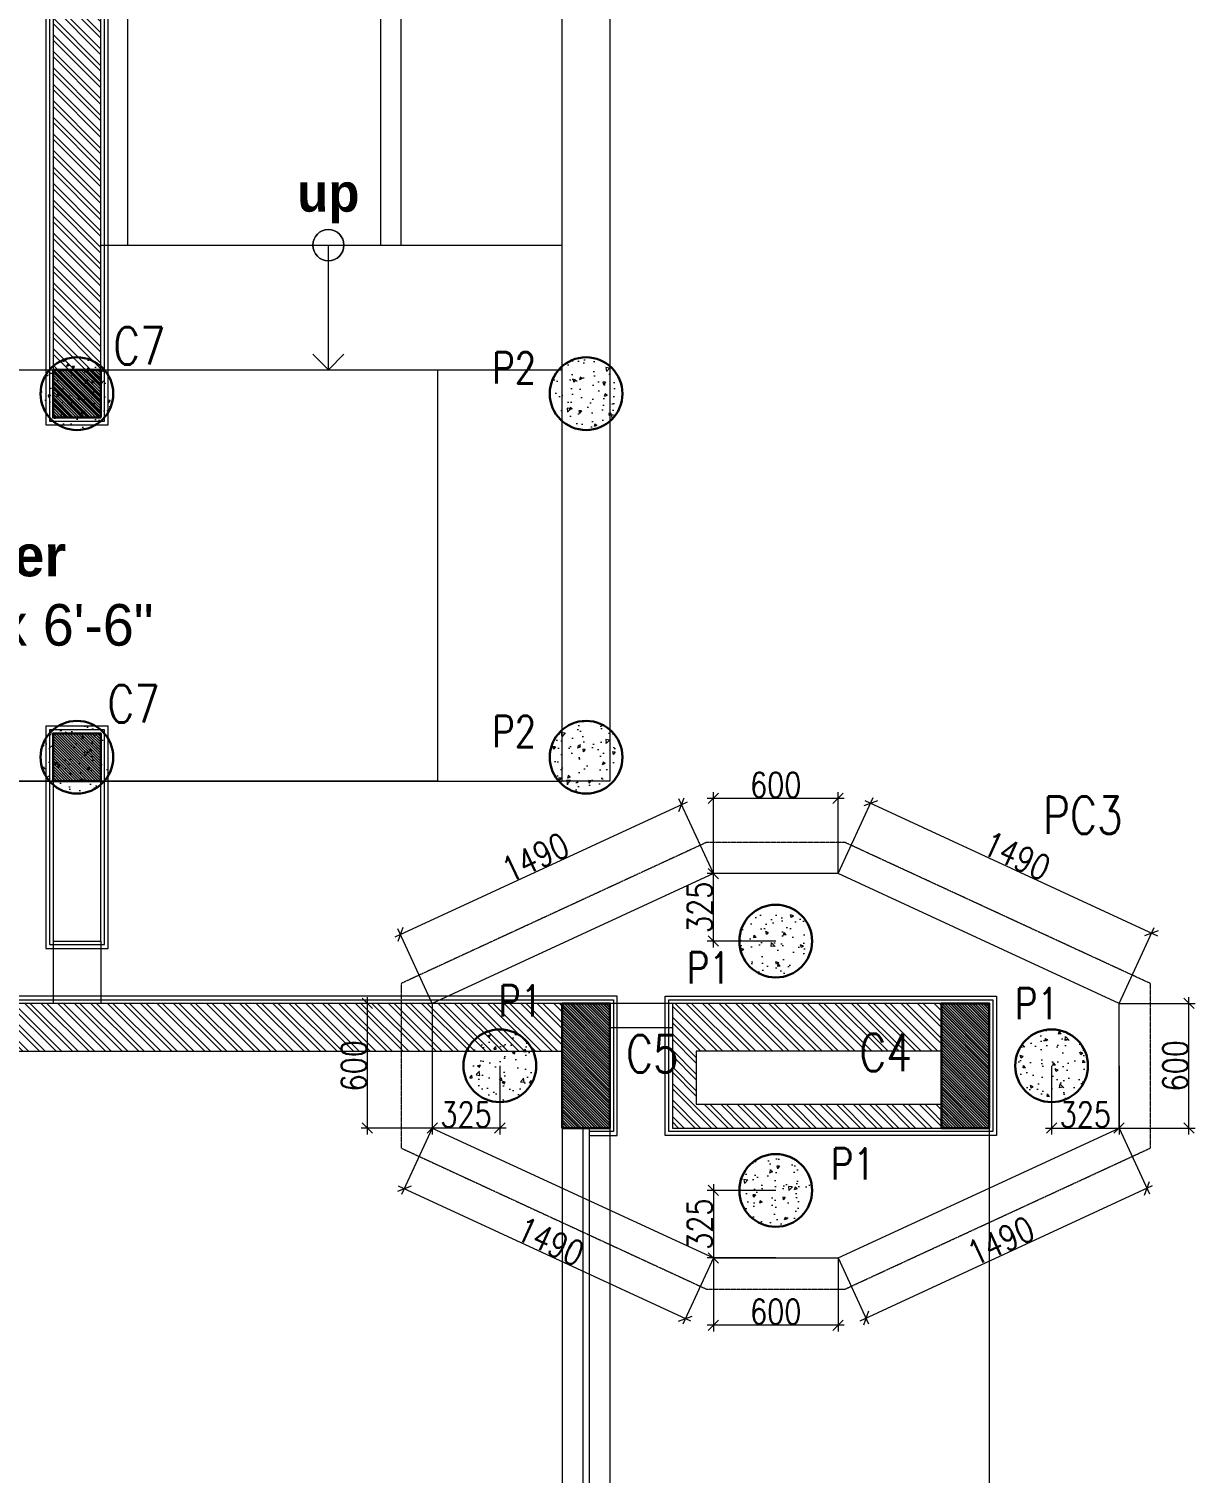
# Model space of a CAD drawing. Header units: metres. Extents: x 5205117 to 5948571, y 646915 to 1143748.
# Drawn here: x 5334345 to 5339957, y 794931 to 801882 of the extents above; entities that cross this region are included whole.
import ezdxf

# ---------------------------------------------------------------- set-up
doc = ezdxf.new("R2010")
doc.units = ezdxf.units.M
doc.header["$MEASUREMENT"] = 0
doc.header["$PDMODE"] = 35
doc.header["$PDSIZE"] = 10
doc.linetypes.add('DASHED', pattern=[0.75, 0.5, -0.25])
doc.linetypes.add('HIDDEN', pattern=[0.375, 0.25, -0.125])
doc.layers.get('0').update_dxf_attribs({"color": 1, "linetype": 'DASHED', "lineweight": 30})
doc.layers.add('A-GF', color=8, linetype='Continuous', lineweight=0, transparency=0.5)
for name, color, linetype, lineweight in [('dim start point', 10, 'Continuous', 0), ('S-COLUMN & WALL', 5, 'Continuous', 30), ('S-COLUMN_H', 250, 'Continuous', 0), ('S-FOUND-EXCAVATION', 253, 'HIDDEN', 0), ('S-FOUND-FOOTING', 7, 'Continuous', 15), ('S-PILE', 96, 'Continuous', 30), ('S-TEXT', 7, 'Continuous', 0), ('S-TEXT COL.', 1, 'Continuous', 0), ('S-TEXT PILE', 7, 'Continuous', 0)]:
    doc.layers.add(name, color=color, linetype=linetype, lineweight=lineweight)
doc.styles.add('C-ROOM', font='arial.ttf')
doc.styles.add('CENTURY GOTHIC', font='GOTHIC.TTF')
doc.styles.add('SETU 1', font='romans.shx', dxfattribs={"width": 0.8})
doc.styles.get("Standard").update_dxf_attribs({"font": 'GOTHIC.TTF'})
doc.dimstyles.new('A-DIM 100', dxfattribs={"dimscale": 100, "dimtxt": 2.5, "dimasz": 1.5, "dimexe": 1, "dimexo": 1, "dimgap": 0.5, "dimtad": 1, "dimdec": 0, "dimrnd": 5, "dimzin": 3, "dimdsep": 46, "dimtxsty": 'C-ROOM', "dimblk1": 'ARCHTICK', "dimblk2": 'ARCHTICK', "dimsah": 1, "dimcen": 1.5, "dimdle": 1, "dimclrd": 256, "dimclre": 256, "dimclrt": 256, "dimadec": 0, "dimazin": 0, "dimtfac": 0.6, "dimtdec": 0, "dimtofl": 0, "dimtmove": 1, "dimatfit": 3, "dimfxl": 1, "dimtolj": 1, "dimtzin": 0, "dimlwd": -1, "dimlwe": -1, "dimarcsym": 0})
doc.dimstyles.get("Standard").update_dxf_attribs({"dimtxt": 2, "dimasz": 1, "dimexe": 0, "dimexo": 0, "dimgap": 0.1, "dimtad": 1, "dimdsep": 46, "dimtxsty": 'Standard', "dimblk": 'OBLIQUE', "dimcen": 0.1, "dimclrd": 256, "dimclre": 256, "dimclrt": 256, "dimadec": 0, "dimazin": 0, "dimtfac": 1, "dimtofl": 0, "dimtmove": 1, "dimatfit": 2, "dimldrblk": 'OPEN90', "dimfxl": 1, "dimtolj": 1, "dimtzin": 0, "dimlwd": -1, "dimlwe": -1, "dimarcsym": 0})
pattern_1 = [(45, (1999356.026596897, 443833.9590000218), (-6.629126073623882, 6.629126073623883), [])]

# ---------------------------------------------------------------- blocks, each defined once
blk = doc.blocks.new('_Oblique')
at = {"color": 0, "linetype": 'ByBlock', "lineweight": -2}
blk.add_line((-0.5, -0.5), (0.5, 0.5), dxfattribs=at)
blk = doc.blocks.new('_Open90')
at = {"color": 0, "linetype": 'ByBlock', "lineweight": -2}
for p, q in [((-0.5, 0.5), (0, 0)), ((0, 0), (-1, 0)), ((0, 0), (-0.5, -0.5))]:
    blk.add_line(p, q, dxfattribs=at)
blk = doc.blocks.new('P2')
at = {"layer": 'S-PILE', "lineweight": 0}
h = blk.add_hatch(dxfattribs=at)
h.set_pattern_fill('AR-CONC', color=256, scale=20)
h.set_pattern_definition([(50, (0, 0), (143.4520365201507, -12.55042699651902), [15, -165]), (355, (0, 0), (-27.7502667226, 150.4384267400024), [12, -132]), (100.45144446, (11.9543362, -1.0458688), (115.7017693454224, 137.8879981937259), [12.74803839999999, -140.2284223999999]), (46.1842, (0, 40), (213.4482661343145, -33.10385615861531), [22.5, -247.5]), (96.63563549000003, (17.787349, 37.2413386), (186.9323891348456, 194.8237201549101), [19.1220684, -210.3427519999999]), (351.18416399, (0, 40), (186.9323890109546, 194.823720053998), [18, -198.0000002]), (21, (20, 30), (119.3814104236923, -80.52377813306776), [15, -165]), (326, (20, 30), (48.66306638431634, 145.0300090093706), [12, -132]), (71.45144474, (29.94845080000001, 23.2896852), (168.0444753459942, 64.50623056127077), [12.748038, -140.2284224]), (37.5, (0, 0), (2.431971063458133, 66.5787707662623), [0, -130.4, 0, -134, 0, -132.5]), (7.499999999999999, (0, 0), (52.61390748842972, 78.88234237647205), [0, -76.39999999999999, 0, -127.4, 0, -50.5]), (327.5, (-44.59999999999999, 0), (106.7644872344818, -4.510974346875951), [0, -50, 0, -156, 0, -207]), (317.5, (-64.6, 0), (116.6372338684772, 20.02099646646354), [0, -65, 0, -103.6, 0, -147])])
edge = h.paths.add_edge_path()
edge.add_arc((0, 0), 175, 0, 360)
at = {"layer": 'S-PILE'}
blk.add_circle((0, 0), 175, dxfattribs=at)
blk = doc.blocks.new('*D572')
at = {"layer": 'Defpoints', "color": 0, "transparency": 16777216}
for p in [(5338238.890053573, 797816.5305656425), (5339748.002251418, 797530.25579805), (5339591.486001934, 797191.5305919464)]:
    blk.add_point(p, dxfattribs=at)
at = {"layer": 'S-TEXT', "color": 9, "transparency": 16777216}
for p, q in [((5338238.890053573, 797816.5305656425), (5338407.990079612, 798182.4889971822)), ((5339591.486001934, 797191.5305919464), (5339760.586027972, 797557.4890234859))]:
    blk.add_line(p, q, dxfattribs=at)
at = {"layer": 'S-TEXT', "transparency": 16777216}
blk.add_line((5338368.173077623, 798167.8395482996), (5339775.235476854, 797517.6720214967), dxfattribs=at)
at = {"layer": 'S-TEXT', "transparency": 16777216, "xscale": 50, "yscale": 50, "zscale": 50}
for p, rotation in [((5338395.406303058, 798155.2557717463), 155.199549599426), ((5339748.002251418, 797530.25579805), 335.1995495994261)]:
    blk.add_blockref('_Oblique', p, dxfattribs=dict(at, rotation=rotation))
at = {"layer": 'S-TEXT', "color": 0, "lineweight": 0, "transparency": 16777216, "insert": (5339098.969126438, 797901.7611066757), "char_height": 120, "attachment_point": 5, "rotation": 335.19954959942606, "style": 'SETU 1'}
blk.add_mtext('\\A1;1490', dxfattribs=at)
blk = doc.blocks.new('*D573')
at = {"layer": 'Defpoints', "color": 0, "transparency": 16777216}
for p in [(5339591.486001935, 796591.5305919459), (5339725.304186376, 796301.9274852126), (5338238.890053573, 795966.530618249)]:
    blk.add_point(p, dxfattribs=at)
at = {"layer": 'S-TEXT', "color": 9, "transparency": 16777216}
for p, q in [((5339591.486001935, 796591.5305919459), (5339737.88796293, 796274.6942597765)), ((5338238.890053573, 795966.530618249), (5338385.292014568, 795649.6942860794))]:
    blk.add_line(p, q, dxfattribs=at)
at = {"layer": 'S-TEXT', "transparency": 16777216}
blk.add_line((5338345.475012579, 795664.3437349622), (5339752.537411811, 796314.5112617661), dxfattribs=at)
at = {"layer": 'S-TEXT', "transparency": 16777216, "xscale": 50, "yscale": 50, "zscale": 50}
for p, rotation in [((5339725.304186376, 796301.9274852126), 24.80045040058613), ((5338372.708238015, 795676.9275115154), 204.8004504005861)]:
    blk.add_blockref('_Oblique', p, dxfattribs=dict(at, rotation=rotation))
at = {"layer": 'S-TEXT', "color": 0, "lineweight": 0, "transparency": 16777216, "insert": (5339021.741362996, 796048.4328201426), "char_height": 120, "attachment_point": 5, "rotation": 24.800450400586133, "style": 'SETU 1'}
blk.add_mtext('\\A1;1490', dxfattribs=at)
blk = doc.blocks.new('*D574')
at = {"layer": 'Defpoints', "color": 0, "transparency": 16777216}
for p in [(5336286.486001935, 796591.5305919454), (5336151.450367331, 796299.334196686), (5337638.890053573, 795966.5306182497)]:
    blk.add_point(p, dxfattribs=at)
at = {"layer": 'S-TEXT', "color": 9, "transparency": 16777216}
for p, q in [((5336286.486001935, 796591.5305919454), (5336138.865119444, 796272.1016511645)), ((5337638.890053573, 795966.5306182497), (5337491.269171083, 795647.1016774684))]:
    blk.add_line(p, q, dxfattribs=at)
at = {"layer": 'S-TEXT', "transparency": 16777216}
blk.add_line((5337531.086964493, 795661.7489751017), (5336124.217821811, 796311.9194445742), dxfattribs=at)
at = {"layer": 'S-TEXT', "transparency": 16777216, "xscale": 50, "yscale": 50, "zscale": 50}
for p, rotation in [((5336151.450367331, 796299.334196686), 155.1964540306942), ((5337503.85441897, 795674.3342229899), 335.1964540306942)]:
    blk.add_blockref('_Oblique', p, dxfattribs=dict(at, rotation=rotation))
at = {"layer": 'S-TEXT', "color": 0, "lineweight": 0, "transparency": 16777216, "insert": (5336854.920430242, 796045.8380584684), "char_height": 120, "attachment_point": 5, "rotation": 335.1964540306942, "style": 'SETU 1'}
blk.add_mtext('\\A1;1490', dxfattribs=at)
blk = doc.blocks.new('*D575')
at = {"layer": 'Defpoints', "color": 0, "transparency": 16777216}
for p in [(5337638.890053574, 797816.5305656424), (5336133.131973883, 797523.365180104), (5336286.486001935, 797191.5305919459)]:
    blk.add_point(p, dxfattribs=at)
at = {"layer": 'S-TEXT', "color": 9, "transparency": 16777216}
for p, q in [((5337638.890053574, 797816.5305656424), (5337472.950777635, 798175.5976993226)), ((5336286.486001935, 797191.5305919459), (5336120.546725996, 797550.5977256258))]:
    blk.add_line(p, q, dxfattribs=at)
at = {"layer": 'S-TEXT', "transparency": 16777216}
blk.add_line((5337512.768571046, 798160.9504016889), (5336105.899428361, 797510.7799322159), dxfattribs=at)
at = {"layer": 'S-TEXT', "transparency": 16777216, "xscale": 50, "yscale": 50, "zscale": 50}
for p, rotation in [((5337485.536025523, 798148.3651538008), 24.80354596930982), ((5336133.131973883, 797523.365180104), 204.8035459693099)]:
    blk.add_blockref('_Oblique', p, dxfattribs=dict(at, rotation=rotation))
at = {"layer": 'S-TEXT', "color": 0, "lineweight": 0, "transparency": 16777216, "insert": (5336782.065962612, 797894.869015583), "char_height": 120, "attachment_point": 5, "rotation": 24.803545969309845, "style": 'SETU 1'}
blk.add_mtext('\\A1;1490', dxfattribs=at)
blk = doc.blocks.new('*D576')
at = {"layer": 'Defpoints', "color": 0, "transparency": 16777216}
for p in [(5339591.486001936, 797191.5305919464), (5339926.857011544, 797191.5305919464), (5339591.486001936, 796591.5305919466)]:
    blk.add_point(p, dxfattribs=at)
at = {"layer": 'S-TEXT', "color": 9, "transparency": 16777216}
for p, q in [((5339591.486001936, 797191.5305919464), (5339956.857011543, 797191.5305919464)), ((5339591.486001936, 796591.5305919466), (5339956.857011543, 796591.5305919466))]:
    blk.add_line(p, q, dxfattribs=at)
at = {"layer": 'S-TEXT', "transparency": 16777216}
blk.add_line((5339926.857011544, 796561.5305919467), (5339926.857011544, 797221.5305919464), dxfattribs=at)
at = {"layer": 'S-TEXT', "transparency": 16777216, "xscale": 50, "yscale": 50, "zscale": 50}
for p, rotation in [((5339926.857011544, 797191.5305919464), 90), ((5339926.857011544, 796591.5305919466), 270)]:
    blk.add_blockref('_Oblique', p, dxfattribs=dict(at, rotation=rotation))
at = {"layer": 'S-TEXT', "color": 0, "lineweight": 0, "transparency": 16777216, "insert": (5339861.857011543, 796891.5305919448), "char_height": 120, "attachment_point": 5, "rotation": 90, "style": 'SETU 1'}
blk.add_mtext('\\A1;600', dxfattribs=at)
blk = doc.blocks.new('*D577')
at = {"layer": 'Defpoints', "color": 0, "transparency": 16777216}
for p in [(5335974.328504018, 797191.5305919464), (5336286.486001937, 797191.5305919464), (5336286.486001937, 796591.5305919462)]:
    blk.add_point(p, dxfattribs=at)
at = {"layer": 'S-TEXT', "color": 9, "transparency": 16777216}
for p, q in [((5336286.486001937, 797191.5305919464), (5335944.328504019, 797191.5305919464)), ((5336286.486001937, 796591.5305919462), (5335944.328504019, 796591.5305919462))]:
    blk.add_line(p, q, dxfattribs=at)
at = {"layer": 'S-TEXT', "transparency": 16777216}
blk.add_line((5335974.328504018, 796561.5305919462), (5335974.328504018, 797221.5305919464), dxfattribs=at)
at = {"layer": 'S-TEXT', "transparency": 16777216, "xscale": 50, "yscale": 50, "zscale": 50}
for p, rotation in [((5335974.328504018, 797191.5305919464), 90), ((5335974.328504018, 796591.5305919462), 270)]:
    blk.add_blockref('_Oblique', p, dxfattribs=dict(at, rotation=rotation))
at = {"layer": 'S-TEXT', "color": 0, "lineweight": 0, "transparency": 16777216, "insert": (5335909.328504018, 796891.5305919447), "char_height": 120, "attachment_point": 5, "rotation": 90, "style": 'SETU 1'}
blk.add_mtext('\\A1;600', dxfattribs=at)
blk = doc.blocks.new('*D578')
at = {"layer": 'Defpoints', "color": 0, "transparency": 16777216}
for p in [(5337638.890053574, 795966.5306182492), (5338238.890053573, 795966.5306182492), (5337638.890053574, 795642.8309846673)]:
    blk.add_point(p, dxfattribs=at)
at = {"layer": 'S-TEXT', "color": 9, "transparency": 16777216}
for p, q in [((5337638.890053574, 795966.5306182492), (5337638.890053574, 795612.8309846673)), ((5338238.890053573, 795966.5306182492), (5338238.890053573, 795612.8309846673))]:
    blk.add_line(p, q, dxfattribs=at)
at = {"layer": 'S-TEXT', "transparency": 16777216}
blk.add_line((5338268.890053574, 795642.8309846673), (5337608.890053574, 795642.8309846673), dxfattribs=at)
at = {"layer": 'S-TEXT', "transparency": 16777216, "xscale": 50, "yscale": 50, "zscale": 50, "rotation": 180}
blk.add_blockref('_Oblique', (5337638.890053574, 795642.8309846673), dxfattribs=at)
at = {"layer": 'S-TEXT', "transparency": 16777216, "xscale": 50, "yscale": 50, "zscale": 50}
blk.add_blockref('_Oblique', (5338238.890053573, 795642.8309846673), dxfattribs=at)
at = {"layer": 'S-TEXT', "color": 0, "lineweight": 0, "transparency": 16777216, "insert": (5337938.890053574, 795707.8309846673), "char_height": 120, "attachment_point": 5, "style": 'SETU 1'}
blk.add_mtext('\\A1;600', dxfattribs=at)
blk = doc.blocks.new('*D579')
at = {"layer": 'Defpoints', "color": 0, "transparency": 16777216}
for p in [(5337638.890053574, 798178.2840214001), (5337638.890053574, 797816.5305656425), (5338238.890053573, 797816.5305656425)]:
    blk.add_point(p, dxfattribs=at)
at = {"layer": 'S-TEXT', "transparency": 16777216}
blk.add_line((5338268.890053574, 798178.2840214001), (5337608.890053574, 798178.2840214001), dxfattribs=at)
at = {"layer": 'S-TEXT', "color": 9, "transparency": 16777216}
for p, q in [((5337638.890053574, 797816.5305656425), (5337638.890053574, 798208.2840214001)), ((5338238.890053573, 797816.5305656425), (5338238.890053573, 798208.2840214001))]:
    blk.add_line(p, q, dxfattribs=at)
at = {"layer": 'S-TEXT', "transparency": 16777216, "xscale": 50, "yscale": 50, "zscale": 50, "rotation": 180}
blk.add_blockref('_Oblique', (5337638.890053574, 798178.2840214001), dxfattribs=at)
at = {"layer": 'S-TEXT', "transparency": 16777216, "xscale": 50, "yscale": 50, "zscale": 50}
blk.add_blockref('_Oblique', (5338238.890053573, 798178.2840214001), dxfattribs=at)
at = {"layer": 'S-TEXT', "color": 0, "lineweight": 0, "transparency": 16777216, "insert": (5337938.890053574, 798243.2840214001), "char_height": 120, "attachment_point": 5, "style": 'SETU 1'}
blk.add_mtext('\\A1;600', dxfattribs=at)
blk = doc.blocks.new('*D580')
at = {"layer": 'Defpoints', "color": 0, "transparency": 16777216}
for p in [(5337638.890053589, 797816.5305656431), (5337938.890053576, 797816.5305656431), (5337938.890053576, 797491.530565643)]:
    blk.add_point(p, dxfattribs=at)
at = {"layer": 'S-TEXT', "color": 9, "transparency": 16777216}
for p, q in [((5337938.890053576, 797816.5305656431), (5337608.890053588, 797816.5305656431)), ((5337938.890053576, 797491.530565643), (5337608.890053588, 797491.530565643))]:
    blk.add_line(p, q, dxfattribs=at)
at = {"layer": 'S-TEXT', "transparency": 16777216}
blk.add_line((5337638.890053589, 797461.5305656429), (5337638.890053589, 797846.5305656431), dxfattribs=at)
at = {"layer": 'S-TEXT', "transparency": 16777216, "xscale": 50, "yscale": 50, "zscale": 50}
for p, rotation in [((5337638.890053589, 797816.5305656431), 90), ((5337638.890053589, 797491.530565643), 270)]:
    blk.add_blockref('_Oblique', p, dxfattribs=dict(at, rotation=rotation))
at = {"layer": 'S-TEXT', "color": 0, "lineweight": 0, "transparency": 16777216, "insert": (5337573.890053588, 797654.0305656414), "char_height": 120, "attachment_point": 5, "rotation": 90, "style": 'SETU 1'}
blk.add_mtext('\\A1;325', dxfattribs=at)
blk = doc.blocks.new('*D522')
at = {"layer": 'Defpoints', "color": 0, "transparency": 16777216}
for p in [(5337938.890053576, 796291.5306182503), (5337638.890053592, 795966.5306182503), (5337938.890053576, 795966.5306182503)]:
    blk.add_point(p, dxfattribs=at)
at = {"layer": 'S-TEXT', "color": 9, "transparency": 16777216}
for p, q in [((5337938.890053576, 796291.5306182503), (5337608.890053593, 796291.5306182503)), ((5337938.890053576, 795966.5306182503), (5337608.890053593, 795966.5306182503))]:
    blk.add_line(p, q, dxfattribs=at)
at = {"layer": 'S-TEXT', "transparency": 16777216}
blk.add_line((5337638.890053592, 796321.5306182503), (5337638.890053592, 795936.5306182503), dxfattribs=at)
at = {"layer": 'S-TEXT', "transparency": 16777216, "xscale": 50, "yscale": 50, "zscale": 50}
for p, rotation in [((5337638.890053592, 796291.5306182503), 90), ((5337638.890053592, 795966.5306182503), 270)]:
    blk.add_blockref('_Oblique', p, dxfattribs=dict(at, rotation=rotation))
at = {"layer": 'S-TEXT', "color": 0, "lineweight": 0, "transparency": 16777216, "insert": (5337573.890053591, 796129.0306182483), "char_height": 120, "attachment_point": 5, "rotation": 90, "style": 'SETU 1'}
blk.add_mtext('\\A1;325', dxfattribs=at)
blk = doc.blocks.new('*D581')
at = {"layer": 'Defpoints', "color": 0, "transparency": 16777216}
for p in [(5336286.486001935, 796891.5305919459), (5336611.486001935, 796891.5305919459), (5336286.486001935, 796591.5305919457)]:
    blk.add_point(p, dxfattribs=at)
at = {"layer": 'S-TEXT', "color": 9, "transparency": 16777216}
for p, q in [((5336286.486001935, 796891.5305919459), (5336286.486001935, 796561.5305919457)), ((5336611.486001935, 796891.5305919459), (5336611.486001935, 796561.5305919457))]:
    blk.add_line(p, q, dxfattribs=at)
at = {"layer": 'S-TEXT', "transparency": 16777216}
blk.add_line((5336641.486001934, 796591.5305919457), (5336256.486001935, 796591.5305919457), dxfattribs=at)
at = {"layer": 'S-TEXT', "transparency": 16777216, "xscale": 50, "yscale": 50, "zscale": 50, "rotation": 180}
blk.add_blockref('_Oblique', (5336286.486001935, 796591.5305919457), dxfattribs=at)
at = {"layer": 'S-TEXT', "transparency": 16777216, "xscale": 50, "yscale": 50, "zscale": 50}
blk.add_blockref('_Oblique', (5336611.486001935, 796591.5305919457), dxfattribs=at)
at = {"layer": 'S-TEXT', "color": 0, "lineweight": 0, "transparency": 16777216, "insert": (5336448.986001935, 796656.5305919457), "char_height": 120, "attachment_point": 5, "style": 'SETU 1'}
blk.add_mtext('\\A1;325', dxfattribs=at)
blk = doc.blocks.new('*D523')
at = {"layer": 'Defpoints', "color": 0, "transparency": 16777216}
for p in [(5339266.294105213, 796891.5305919459), (5339591.294105213, 796891.5305919459), (5339591.294105213, 796591.5305919457)]:
    blk.add_point(p, dxfattribs=at)
at = {"layer": 'S-TEXT', "color": 9, "transparency": 16777216}
for p, q in [((5339266.294105213, 796891.5305919459), (5339266.294105213, 796561.5305919457)), ((5339591.294105213, 796891.5305919459), (5339591.294105213, 796561.5305919457))]:
    blk.add_line(p, q, dxfattribs=at)
at = {"layer": 'S-TEXT', "transparency": 16777216}
blk.add_line((5339236.294105213, 796591.5305919457), (5339621.294105213, 796591.5305919457), dxfattribs=at)
at = {"layer": 'S-TEXT', "transparency": 16777216, "xscale": 50, "yscale": 50, "zscale": 50, "rotation": 180}
blk.add_blockref('_Oblique', (5339266.294105213, 796591.5305919457), dxfattribs=at)
at = {"layer": 'S-TEXT', "transparency": 16777216, "xscale": 50, "yscale": 50, "zscale": 50}
blk.add_blockref('_Oblique', (5339591.294105213, 796591.5305919457), dxfattribs=at)
at = {"layer": 'S-TEXT', "color": 0, "lineweight": 0, "transparency": 16777216, "insert": (5339428.794105213, 796656.5305919457), "char_height": 120, "attachment_point": 5, "style": 'SETU 1'}
blk.add_mtext('\\A1;325', dxfattribs=at)
blk = doc.blocks.new('GBFB')
at = {"layer": 'A-GF', "ltscale": 5}
h = blk.add_hatch(dxfattribs=at)
h.set_pattern_fill('ANSI32', color=256, scale=150)
h.set_pattern_definition([(45, (2305818.317735393, 430359.1083499617), (-39.7747564417433, 39.7747564417433), []), (45, (2305844.834239643, 430359.1083499617), (-39.7747564417433, 39.7747564417433), [])])
h.paths.add_polyline_path([(2613559.22199503, 713331.9033151702), (2613559.22199503, 714066.9033151699), (2618134.221995029, 714066.9033151697), (2618134.221995029, 713331.9033151702), (2618364.22199503, 713331.9033151702), (2618364.22199503, 713951.9033151697), (2621064.221995032, 713951.9033151699), (2621064.221995032, 713331.9033151702), (2621294.221995032, 713331.9033151702), (2621294.221995032, 714181.9033151697), (2612581.72199503, 714181.9033151699), (2612581.72199503, 714081.9033151702), (2612481.72199503, 714081.9033151702), (2612481.72199503, 714181.9033151702), (2611504.22199503, 714181.9033151699), (2611504.22199503, 712216.9033151701), (2613559.22199503, 712216.9033151701), (2613559.22199503, 712331.9033151701), (2611734.22199503, 712331.9033151701), (2611734.22199503, 713951.9033151697), (2613329.22199503, 713951.9033151697), (2613329.22199503, 713331.9033151702)])
h.paths.add_polyline_path([(2622409.221995032, 713556.90331517), (2622614.22199503, 713556.90331517), (2622614.22199503, 713951.9033151701), (2622409.221995032, 713951.9033151701)], flags=16)
h.paths.add_polyline_path([(2623099.221995032, 714181.9033151701), (2623099.221995032, 713951.9033151701), (2622729.22199503, 713951.9033151701), (2622729.22199503, 713556.9033151701), (2623099.221995032, 713556.9033151701), (2623099.221995032, 713441.9033151701), (2622409.221995032, 713441.9033151701), (2622409.221995032, 713331.9033151702), (2622294.221995032, 713331.9033151702), (2622294.221995032, 714181.9033151701)], flags=17)
h.paths.add_polyline_path([(2630534.22199503, 706806.9033151697), (2628524.22199503, 706806.9033151697), (2628524.22199503, 706181.9033151697), (2628409.22199503, 706181.9033151697), (2628409.22199503, 707036.9033151699), (2630764.22199503, 707036.9033151699), (2630764.22199503, 703411.9033151699), (2626104.22199503, 703411.9033151699), (2626104.22199503, 704011.9033151697), (2626704.22199503, 704011.9033151697), (2626704.22199503, 706806.9033151697), (2626104.22199503, 706806.9033151697), (2626104.22199503, 708786.9033151701), (2626934.221995029, 708786.9033151701), (2626934.221995029, 707036.9033151699), (2627384.22199503, 707036.9033151699), (2627384.22199503, 706806.9033151697), (2626934.221995029, 706806.9033151697), (2626934.221995029, 705281.9033151696), (2628524.22199503, 705281.9033151696), (2628524.22199503, 705051.9033151697), (2626934.221995029, 705051.9033151697), (2626934.221995029, 703641.9033151699), (2630534.22199503, 703641.9033151699)])
h.paths.add_polyline_path([(2626334.221995029, 714181.9033151701), (2627304.22199503, 714181.9033151701), (2627304.22199503, 713951.9033151701), (2626934.221995029, 713951.9033151701), (2626934.221995029, 711316.9033151701), (2628734.22199503, 711316.9033151701), (2628734.22199503, 711916.9033151701), (2628849.22199503, 711916.9033151701), (2628849.22199503, 711316.9033151701), (2630649.22199503, 711316.9033151701), (2630649.22199503, 711916.9033151701), (2630764.22199503, 711916.9033151699), (2630764.22199503, 711086.9033151701), (2618134.22199503, 711086.90331517), (2618134.221995029, 712331.9033151694), (2618364.22199503, 712331.9033151694), (2618364.22199503, 711316.9033151701), (2622294.221995032, 711316.9033151701), (2622294.221995032, 712431.9033151697), (2622409.221995032, 712431.9033151697), (2622409.221995032, 711316.9033151703), (2625159.22199503, 711316.9033151703), (2625159.22199503, 712531.9033151702), (2625274.22199503, 712531.9033151702), (2625274.22199503, 711316.9033151703), (2626704.22199503, 711316.9033151701), (2626704.22199503, 713441.9033151701), (2625274.22199503, 713441.9033151701), (2625274.22199503, 713331.9033151702), (2625159.22199503, 713331.9033151702), (2625159.22199503, 713556.9033151701), (2626704.22199503, 713556.9033151701), (2626704.22199503, 713951.9033151701), (2626334.221995029, 713951.9033151701)])
h.paths.add_polyline_path([(2613029.22199503, 703411.9033151699), (2613029.22199503, 704011.9033151697), (2611504.22199503, 704011.9033151697), (2611504.22199503, 703411.9033151699)])
h.paths.add_polyline_path([(2613329.22199503, 703411.9033151699), (2618964.22199503, 703411.9033151696), (2618964.22199503, 704011.9033151697), (2618134.221995029, 704011.9033151697), (2618134.221995029, 703641.9033151696), (2613559.22199503, 703641.9033151699), (2613559.22199503, 704011.9033151697), (2613329.22199503, 704011.9033151697)])
h.paths.add_polyline_path([(2618364.22199503, 703896.9033151696), (2618364.22199503, 703641.9033151696), (2618849.22199503, 703641.9033151696), (2618849.22199503, 703896.9033151696)], flags=16)
h.paths.add_polyline_path([(2611734.22199503, 703641.9033151699), (2611734.22199503, 703896.9033151699), (2612799.221995029, 703896.9033151699), (2612799.221995029, 703641.9033151699)], flags=16)
h.paths.add_polyline_path([(2618964.22199503, 706806.9033151697), (2618964.22199503, 708786.9033151701), (2618134.221995029, 708786.9033151701), (2618134.221995029, 706806.9033151697)])
h.paths.add_polyline_path([(2618849.22199503, 707036.9033151696), (2618849.22199503, 708556.9033151699), (2618364.22199503, 708556.9033151699), (2618364.22199503, 707036.9033151696)], flags=16)
h.paths.add_polyline_path([(2635594.22199503, 714181.9033151701), (2628204.22199503, 714181.9033151701), (2628204.22199503, 713951.9033151701), (2628734.22199503, 713951.9033151701), (2628734.22199503, 712816.9033151701), (2628849.22199503, 712816.9033151701), (2628849.22199503, 713951.9033151701), (2630649.22199503, 713951.9033151701), (2630649.22199503, 712916.9033151701), (2630764.22199503, 712916.9033151701), (2630764.22199503, 713951.9033151701), (2635364.221995029, 713951.9033151701), (2635364.221995029, 713581.9033151701), (2635594.22199503, 713581.9033151701)])
h.paths.add_polyline_path([(2613559.22199503, 710716.9033151702), (2613559.22199503, 711316.9033151701), (2611504.22199503, 711316.9033151701), (2611504.22199503, 710716.9033151702)])
h.paths.add_polyline_path([(2613329.22199503, 710831.9033151701), (2613329.22199503, 711086.9033151701), (2611734.22199503, 711086.9033151701), (2611734.22199503, 710831.9033151701)], flags=16)
h.paths.add_polyline_path([(2635364.221995029, 709856.9033151701), (2630764.22199503, 709856.9033151701), (2630764.22199503, 708556.9033151699), (2630534.22199503, 708556.9033151699), (2630534.22199503, 710086.9033151702), (2635364.221995029, 710086.9033151702), (2635364.221995029, 710456.9033151701), (2635594.22199503, 710456.9033151701), (2635594.22199503, 709856.9033151701)])
h.paths.add_polyline_path([(2626219.22199503, 707036.9033151699), (2626704.22199503, 707036.9033151699), (2626704.22199503, 708556.9033151699), (2626219.22199503, 708556.9033151699)], flags=16)
h.paths.add_polyline_path([(2637419.22199503, 709856.9033151701), (2635894.22199503, 709856.9033151701), (2635894.22199503, 710456.9033151701), (2637419.22199503, 710456.9033151701)])
h.paths.add_polyline_path([(2637189.22199503, 710086.9033151702), (2636009.22199503, 710086.9033151702), (2636009.22199503, 710341.9033151701), (2637189.22199503, 710341.9033151701)], flags=16)
h.paths.add_polyline_path([(2637419.22199503, 714181.9033151699), (2635894.22199503, 714181.9033151699), (2635894.22199503, 713581.9033151699), (2637419.22199503, 713581.9033151699)])
h.paths.add_polyline_path([(2637189.22199503, 713951.90331517), (2636009.22199503, 713951.90331517), (2636009.22199503, 713696.90331517), (2637189.22199503, 713696.90331517)], flags=16)
h.paths.add_polyline_path([(2633144.22199503, 709556.9033151702), (2633144.22199503, 708556.9033151699), (2632914.221995029, 708556.9033151699), (2632914.221995029, 709556.9033151702)], flags=0)
h.paths.add_polyline_path([(2633144.22199503, 703411.9033151699), (2632914.221995029, 703411.9033151699), (2632914.221995029, 707036.9033151699), (2633144.22199503, 707036.9033151699)])
h.paths.add_polyline_path([(2626704.22199503, 703896.9033151696), (2626219.22199503, 703896.9033151696), (2626219.22199503, 703641.9033151699), (2626704.22199503, 703641.9033151699)], flags=16)
at = {"layer": 'A-GF', "ltscale": 100}
h = blk.add_hatch(dxfattribs=at)
h.set_pattern_fill('ANSI31', color=256, scale=75)
h.set_pattern_definition(pattern_1)
h.paths.add_polyline_path([(2635594.22199503, 709856.9033151704), (2635594.221995031, 710456.9033151706), (2635364.22199503, 710456.9033151706), (2635364.221995029, 709856.9033151706)])
h = blk.add_hatch(dxfattribs=at)
h.set_pattern_fill('ANSI31', color=256, scale=75)
h.set_pattern_definition(pattern_1)
h.paths.add_polyline_path([(2637419.22199503, 709856.9033151704), (2637419.22199503, 710456.9033151706), (2637189.22199503, 710456.9033151706), (2637189.22199503, 709856.9033151706)])
h = blk.add_hatch(dxfattribs=at)
h.set_pattern_fill('ANSI31', color=256, scale=75)
h.set_pattern_definition([(45, (2577642.669939924, 664113.313834948), (-6.629126073623883, 6.629126073623883), [])])
h.paths.add_polyline_path([(2632914.221995029, 706806.9033151701), (2633144.22199503, 706806.90331517), (2633144.22199503, 707036.9033151701), (2632914.221995029, 707036.9033151703)])
h.paths.add_polyline_path([(2632914.221995029, 708556.9033151704), (2633144.22199503, 708556.9033151703), (2633144.22199503, 708786.9033151709), (2632914.22199503, 708786.9033151711)])
at = {"layer": 'A-GF', "ltscale": 5}
for p, q in [((2635364.221995029, 710456.9033151701), (2635364.221995029, 713581.9033151701)), ((2635464.22199503, 710456.9033151701), (2635464.22199503, 713581.9033151701)), ((2635494.22199503, 710456.9033151701), (2635494.22199503, 713581.9033151701)), ((2635594.22199503, 710456.9033151701), (2635594.22199503, 713581.9033151701)), ((2637419.22199503, 710456.9033151701), (2637419.22199503, 713581.9033151699)), ((2635594.22199503, 709971.9033151702), (2635894.22199503, 709971.9033151702)), ((2632914.221995029, 709556.9033151702), (2632914.221995029, 709856.9033151701)), ((2633144.22199503, 709556.9033151702), (2633144.22199503, 709856.9033151701)), ((2635894.22199503, 709856.9033151701), (2635594.22199503, 709856.9033151701)), ((2630764.22199503, 708786.9033151704), (2632914.221995029, 708786.9033151704)), ((2632944.22199503, 708786.9033151704), (2635364.221995029, 708786.9033151704)), ((2630764.22199503, 706806.9033151697), (2632914.221995029, 706806.9033151695)), ((2632944.22199503, 706806.9033151697), (2635364.221995029, 706806.9033151697)), ((2633144.22199503, 706206.9033151697), (2635364.221995029, 706206.9033151699))]:
    blk.add_line(p, q, dxfattribs=at)
for points in [[(2635364.221995029, 709856.9033151701), (2630764.22199503, 709856.9033151701), (2630764.22199503, 708556.9033151699), (2630534.22199503, 708556.9033151699), (2630534.22199503, 710086.9033151702), (2635364.221995029, 710086.9033151702), (2635364.221995029, 710456.9033151701), (2635594.22199503, 710456.9033151701), (2635594.22199503, 709856.9033151701)], [(2637419.22199503, 709856.9033151701), (2635894.22199503, 709856.9033151701), (2635894.22199503, 710456.9033151701), (2637419.22199503, 710456.9033151701)], [(2637189.22199503, 710086.9033151702), (2636009.22199503, 710086.9033151702), (2636009.22199503, 710341.9033151701), (2637189.22199503, 710341.9033151701)], [(2632879.22199503, 709591.9033151701), (2633179.22199503, 709591.9033151701), (2633179.22199503, 708521.9033151699), (2632879.22199503, 708521.9033151699)], [(2632897.22199503, 709573.9033151701), (2633161.22199503, 709573.9033151701), (2633161.22199503, 708539.9033151699), (2632897.22199503, 708539.9033151699)], [(2633144.22199503, 709556.9033151702), (2633144.22199503, 708556.9033151699), (2632914.221995029, 708556.9033151699), (2632914.221995029, 709556.9033151702)], [(2635594.22199503, 708786.9033151702), (2635364.221995029, 708786.9033151702), (2635364.22199503, 703411.9033151699), (2635594.221995031, 703411.9033151699)], [(2632879.22199503, 707071.9033153671), (2633179.22199503, 707071.9033153671), (2633179.22199503, 703376.9033151699), (2632879.22199503, 703376.9033151699)], [(2632897.221995031, 707053.9033153671), (2633161.22199503, 707053.9033153671), (2633161.22199503, 703394.9033151697), (2632897.221995031, 703394.9033151697)], [(2633144.22199503, 703411.9033151699), (2632914.221995029, 703411.9033151699), (2632914.221995029, 707036.9033151699), (2633144.22199503, 707036.9033151699)]]:
    blk.add_lwpolyline(points, close=True, dxfattribs=at)
at = {"layer": 'A-GF', "ltscale": 5, "flags": 128}
for points in [[(2635364.221995029, 709856.9033151706), (2635594.22199503, 709856.9033151704), (2635594.221995031, 710456.9033151706), (2635364.22199503, 710456.9033151706)], [(2635859.22199503, 709821.9033151702), (2637454.22199503, 709821.9033151702), (2637454.22199503, 710491.9033151701), (2635859.22199503, 710491.9033151701)], [(2635877.22199503, 709839.90331517), (2637436.22199503, 709839.90331517), (2637436.22199503, 710473.9033151701), (2635877.22199503, 710473.9033151701)], [(2637189.22199503, 709856.9033151706), (2637419.22199503, 709856.9033151704), (2637419.22199503, 710456.9033151706), (2637189.22199503, 710456.9033151706)], [(2632914.221995029, 708556.9033151704), (2633144.22199503, 708556.9033151703), (2633144.22199503, 708786.9033151709), (2632914.22199503, 708786.9033151711)], [(2632914.221995029, 706806.9033151701), (2633144.22199503, 706806.90331517), (2633144.22199503, 707036.9033151701), (2632914.221995029, 707036.9033151703)]]:
    blk.add_lwpolyline(points, close=True, dxfattribs=at)
at = {"layer": 'A-GF', "ltscale": 5}
for points in [[(2635611.22199503, 709839.9033151706), (2635611.22199503, 710473.9033151701), (2635494.22199503, 710473.9033151701), (2635494.22199503, 710491.9033151701), (2635629.22199503, 710491.9033151701), (2635629.22199503, 709821.9033151706)], [(2630764.22199503, 706806.9033151697), (2634764.22199503, 706806.9033151697), (2634764.22199503, 708786.9033151704), (2630764.22199503, 708786.9033151704)]]:
    blk.add_lwpolyline(points, dxfattribs=at)
at = {"layer": 'A-GF', "ltscale": 5, "flags": 128}
blk.add_lwpolyline([(2635629.22199503, 709821.9033151706), (2630799.22199503, 709821.9033151706), (2630799.22199503, 708521.9033151687), (2630621.591945968, 708521.9033151879), (2630621.591945968, 708539.9033151699), (2630781.22199503, 708539.9033151699), (2630781.22199503, 709839.9033151706), (2635611.22199503, 709839.9033151706)], dxfattribs=at)
at = {"layer": 'A-GF', "ltscale": 100}
blk.add_circle((2634239.221995029, 706206.9033151697), 75, dxfattribs=at)
at = {"layer": 'A-GF', "ltscale": 5}
blk.add_leader([(2634239.221995029, 706806.9033151697), (2634239.221995029, 706206.9033151697)], dimstyle='Standard', override={"dimasz": 150, "dimtad": 0}, dxfattribs=at)
blk = doc.blocks.new('jhgduhguix')
at = {"layer": 'A-GF', "ltscale": 5}
h = blk.add_hatch(dxfattribs=at)
h.set_pattern_fill('ANSI32', color=256, scale=150000)
h.set_pattern_definition([(45, (-82319456.2837868, -220251060.7751663), (-39774.7564417433, 39774.7564417433), []), (45, (-82292939.77953625, -220251060.7751663), (-39774.7564417433, 39774.7564417433), [])])
h.paths.add_polyline_path([(5087447.780857086, 780270.4902853967), (5087447.780857086, 779535.4902853965), (5092022.780857086, 779535.4902853965), (5092022.780857086, 780270.4902853967), (5092252.780856132, 780270.4902853967), (5092252.780856132, 779650.4902853967), (5094952.780857086, 779650.4902853967), (5094952.780857086, 780270.4902853967), (5095182.780856132, 780270.4902853967), (5095182.780856132, 779420.4902853966), (5087217.780856132, 779420.4902853966), (5087217.780856132, 779535.4902853965), (5086917.780857086, 779535.4902853965), (5086917.780857086, 779420.4902853966), (5086470.280857086, 779420.4902853966), (5086470.280857086, 779520.4902853966), (5086370.280856132, 779520.4902853966), (5086370.280856132, 779420.4902853966), (5085392.780856132, 779420.4902853966), (5085392.780856132, 781385.4902853965), (5087447.780857086, 781385.4902853965), (5087447.780857086, 781270.4902853965), (5085622.780857086, 781270.4902853965), (5085622.780857086, 779650.4902853967), (5087217.780856132, 779650.4902853967), (5087217.780856132, 780270.4902853967)])
h.paths.add_polyline_path([(5096782.780857086, 779420.4902853966), (5096782.780857086, 779650.4902853967), (5096297.780856132, 779650.4902853967), (5096297.780856132, 780045.4902853966), (5097372.780857086, 780045.4902853966), (5097372.780857086, 780275.4902853966), (5096297.780856132, 780275.4902853966), (5096182.780856132, 780275.4902853966), (5096182.780856132, 779420.4902853966)], flags=17)
h.paths.add_polyline_path([(5104422.780856133, 786775.4902853966), (5102412.780857086, 786775.4902853966), (5102412.780857086, 787400.4902853966), (5102297.780856132, 787400.4902853966), (5102297.780856132, 786545.4902853966), (5104652.780857086, 786545.4902853966), (5104652.780857086, 790170.4902853966), (5099992.780857085, 790170.4902853966), (5099992.780857085, 789570.4902853966), (5100592.780856133, 789570.4902853966), (5100592.780856133, 786775.4902853966), (5099992.780857085, 786775.4902853966), (5099992.780857085, 784815.4902853966), (5100822.780857086, 784815.4902853966), (5100822.780857086, 786545.4902853966), (5101297.780856133, 786545.4902853966), (5101297.780856133, 786775.4902853966), (5100822.780857086, 786775.4902853966), (5100822.780857086, 788300.4902855159), (5102412.780857086, 788300.4902855159), (5102412.780857086, 788530.4902853966), (5100822.780857086, 788530.4902853966), (5100822.780857086, 789940.4902853966), (5104422.780856133, 789940.4902853966)])
h.paths.add_polyline_path([(5100222.780856133, 779420.4902853966), (5101422.780856132, 779420.4902853966), (5101422.780856132, 779650.4902853967), (5100822.780857086, 779650.4902853967), (5100822.780857086, 782400.4902853966), (5102622.780857086, 782400.4902853966), (5102622.780857086, 781600.4902853966), (5102737.780857086, 781600.4902853966), (5102737.780857086, 782400.4902853966), (5104537.780857086, 782400.4902853966), (5104537.780857086, 781600.4902853966), (5104652.780857086, 781600.4902853966), (5104652.780857086, 782515.4902853966), (5092022.780857086, 782515.4902853966), (5092022.780857086, 781270.4902853965), (5092252.780856132, 781270.4902853965), (5092252.780856132, 782285.4902853966), (5096182.780856132, 782285.4902853966), (5096182.780856132, 781175.4902855158), (5096297.780856132, 781175.4902855158), (5096297.780856132, 782285.4902853966), (5099047.780856132, 782285.4902853966), (5099047.780856132, 781075.4902853966), (5099162.780857086, 781075.4902853966), (5099162.780857086, 782285.4902853966), (5100592.780856133, 782285.4902853966), (5100592.780856133, 780275.4902853966), (5099162.780857086, 780275.4902853966), (5097972.780856133, 780275.4902853966), (5097972.780856133, 780045.4902853966), (5100592.780856133, 780045.4902853966), (5100592.780856133, 779650.4902853967), (5100222.780856133, 779650.4902853967)])
h.paths.add_polyline_path([(5086917.780857086, 790170.4902853966), (5086917.780857086, 789570.4902853966), (5085392.780856132, 789570.4902853966), (5085392.780856132, 790170.4902853966)])
h.paths.add_polyline_path([(5087217.780856132, 790170.4902853966), (5092852.780857086, 790170.4902853966), (5092852.780857086, 789570.4902853966), (5092022.780857086, 789570.4902853966), (5092022.780857086, 789940.4902853966), (5087447.780857086, 789940.4902853966), (5087447.780857086, 789570.4902853966), (5087217.780856132, 789570.4902853966)])
h.paths.add_polyline_path([(5092252.780856132, 789685.4902853966), (5092252.780856132, 789940.4902853966), (5092737.780857087, 789940.4902853966), (5092737.780857087, 789685.4902853966)], flags=16)
h.paths.add_polyline_path([(5085622.780857086, 789940.4902853966), (5085622.780857086, 789685.4902853966), (5086687.780857086, 789685.4902853966), (5086687.780857086, 789940.4902853966)], flags=16)
h.paths.add_polyline_path([(5092852.780857086, 786775.4902853966), (5092852.780857086, 784815.4902853966), (5092022.780857086, 784815.4902853966), (5092022.780857086, 786775.4902853966)])
h.paths.add_polyline_path([(5092737.780857087, 786545.4902853966), (5092737.780857087, 785045.4902853965), (5092252.780856132, 785045.4902853965), (5092252.780856132, 786545.4902853966)], flags=16)
h.paths.add_polyline_path([(5109482.780857086, 779420.4902853966), (5102022.780857086, 779420.4902853966), (5102022.780857086, 779650.4902853967), (5102622.780857086, 779650.4902853967), (5102622.780857086, 780750.4902853967), (5102737.780857086, 780750.4902853967), (5102737.780857086, 779650.4902853967), (5104537.780857086, 779650.4902853967), (5104537.780857086, 780600.4902853967), (5104652.780857086, 780600.4902853967), (5104652.780857086, 779650.4902853967), (5109252.780856133, 779650.4902853967), (5109252.780856133, 780020.4902853966), (5109482.780857086, 780020.4902853966)])
h.paths.add_polyline_path([(5087447.780857086, 782885.4902853966), (5087447.780857086, 782285.4902853966), (5085392.780856132, 782285.4902853966), (5085392.780856132, 782885.4902853966)])
h.paths.add_polyline_path([(5087217.780856132, 782770.4902853966), (5087217.780856132, 782515.4902853966), (5085622.780857086, 782515.4902853966), (5085622.780857086, 782770.4902853966)], flags=16)
h.paths.add_polyline_path([(5109252.780856133, 783745.4902853966), (5104652.780857086, 783745.4902853966), (5104652.780857086, 785045.4902853965), (5104422.780856133, 785045.4902853965), (5104422.780856133, 783515.4902853966), (5109252.780856133, 783515.4902853966), (5109252.780856133, 783145.4902853966), (5109482.780857086, 783145.4902853966), (5109482.780857086, 783745.4902853966)])
h.paths.add_polyline_path([(5100107.780857086, 786545.4902853966), (5100592.780856133, 786545.4902853966), (5100592.780856133, 785045.4902853965), (5100107.780857086, 785045.4902853965)], flags=16)
h.paths.add_polyline_path([(5111307.780856132, 783745.4902853966), (5109782.780857086, 783745.4902853966), (5109782.780857086, 783145.4902853966), (5111307.780856132, 783145.4902853966)])
h.paths.add_polyline_path([(5111077.780857086, 783515.4902853966), (5109897.780857086, 783515.4902853966), (5109897.780857086, 783260.4902853965), (5111077.780857086, 783260.4902853965)], flags=16)
h.paths.add_polyline_path([(5111307.780856132, 779420.4902853966), (5109782.780857086, 779420.4902853966), (5109782.780857086, 780020.4902853966), (5111307.780856132, 780020.4902853966)])
h.paths.add_polyline_path([(5111077.780857086, 779650.4902853967), (5109897.780857086, 779650.4902853967), (5109897.780857086, 779905.4902853966), (5111077.780857086, 779905.4902853966)], flags=16)
h.paths.add_polyline_path([(5107032.780857086, 784045.4902853966), (5107032.780857086, 785045.4902853965), (5106802.780856132, 785045.4902853965), (5106802.780856132, 784045.4902853966)], flags=17)
h.paths.add_polyline_path([(5107032.780857086, 790170.4902853966), (5106802.780856132, 790170.4902853966), (5106802.780856132, 786545.4902853966), (5107032.780857086, 786545.4902853966)])
h.paths.add_polyline_path([(5100592.780856133, 789685.4902853966), (5100107.780857086, 789685.4902853966), (5100107.780857086, 789940.4902853966), (5100592.780856133, 789940.4902853966)], flags=16)
for points in [[(5108379.67175579, 787375.4902853966), (5108379.67175579, 788708.7268841267), (5107161.307659149, 788708.7268841267), (5107161.307659149, 787375.4902853966)], [(5109252.780856133, 787375.4902853966), (5109252.780856133, 788708.7268841267), (5108476.211402893, 788708.7268841267), (5108476.211402893, 787375.4902853966)]]:
    blk.add_lwpolyline(points, close=True, dxfattribs=at)
at = {"layer": 'A-GF', "ltscale": 100}
blk.add_circle((5108127.780856133, 787375.4902853966), 75, dxfattribs=at)
at = {"layer": 'A-GF', "char_height": 200, "width": 5030.203356218762, "attachment_point": 5, "style": 'CENTURY GOTHIC'}
for s, insert in [('{\\fCentury Gothic|b1|i0|c0|p34;\\H0.91667x;up}', (5108127.780856133, 787600.4582955838)), ('{\\fCentury Gothic|b1|i0|c0|p34;foyer \\P}15\'-0" x 6\'-6"', (5106538.343475341, 785713.0487343074))]:
    blk.add_mtext(s, dxfattribs=dict(at, insert=insert))
at = {"layer": 'A-GF', "ltscale": 5}
blk.add_leader([(5108127.780856133, 786775.4902853966), (5108127.780856133, 787375.4902853966)], dimstyle='Standard', override={"dimasz": 150, "dimtad": 0}, dxfattribs=at)

msp = doc.modelspace()

# ---------------------------------------------------------------- hatches: boundary and pattern name
at = {"layer": 'S-COLUMN_H'}
h = msp.add_hatch(color=256, dxfattribs=at)
h.dxf.hatch_style = 1
h.paths.add_polyline_path([(5334691.486001936, 800011.5305919456), (5334691.486001936, 800241.5305919456), (5334461.486001937, 800241.5305919463), (5334461.486001937, 800011.5305919463)])
h = msp.add_hatch(color=256, dxfattribs=at)
h.dxf.hatch_style = 1
h.paths.add_polyline_path([(5334691.486001936, 798261.530591945), (5334691.486001936, 798491.530591945), (5334461.486001937, 798491.5305919457), (5334461.486001937, 798261.5305919457)])
h = msp.add_hatch(color=256, dxfattribs=at)
h.dxf.hatch_style = 1
h.paths.add_polyline_path([(5336911.486001935, 796591.5305919456), (5337141.486001935, 796591.5305919456), (5337141.486001935, 797191.5305919456), (5336911.486001935, 797191.5305919456)])
h = msp.add_hatch(color=256, dxfattribs=at)
h.dxf.hatch_style = 1
h.paths.add_polyline_path([(5338736.486001935, 796591.5305919456), (5338966.486001935, 796591.5305919456), (5338966.486001935, 797191.5305919456), (5338736.486001935, 797191.5305919456)])

# ---------------------------------------------------------------- linework, layer by layer
at = {"layer": 'S-COLUMN & WALL', "color": 5}
for points in [[(5334691.486001936, 800011.5305919456), (5334691.486001936, 800241.5305919456), (5334461.486001937, 800241.5305919463), (5334461.486001937, 800011.5305919463)], [(5334691.486001936, 798261.530591945), (5334691.486001936, 798491.530591945), (5334461.486001937, 798491.5305919457), (5334461.486001937, 798261.5305919457)], [(5336911.486001935, 796591.5305919456), (5337141.486001935, 796591.5305919456), (5337141.486001935, 797191.5305919456), (5336911.486001935, 797191.5305919456)], [(5338736.486001935, 796591.5305919456), (5338966.486001935, 796591.5305919456), (5338966.486001935, 797191.5305919456), (5338736.486001935, 797191.5305919456)]]:
    msp.add_lwpolyline(points, close=True, dxfattribs=at)
at = {"layer": 'S-FOUND-EXCAVATION'}
msp.add_lwpolyline([(5336136.486001935, 796495.6081298059), (5337605.905548587, 795816.5306182492), (5338271.87031056, 795816.5306182492), (5339741.486001935, 796495.6024205618), (5339741.486001935, 797287.4587633302), (5338271.87031056, 797966.5305656425), (5337605.905548587, 797966.5305656425), (5336136.486001935, 797287.4530540858)], close=True, dxfattribs=at)
at = {"layer": 'S-FOUND-FOOTING', "color": 3}
msp.add_lwpolyline([(5336286.486001935, 796591.5305919457), (5337638.890053574, 795966.5306182492), (5338238.890053573, 795966.5306182492), (5339591.486001935, 796591.5305919462), (5339591.486001935, 797191.5305919459), (5338238.890053573, 797816.5305656425), (5337638.890053574, 797816.5305656425), (5336286.486001935, 797191.5305919459), (5336286.486001935, 796591.5305919457)], dxfattribs=at)

# ---------------------------------------------------------------- block references
at = {"layer": 'A-GF', "xscale": -1, "rotation": 180}
msp.add_blockref('GBFB', (2701547.264006906, 1507048.433907116), dxfattribs=at)
at = {"layer": 'dim start point', "color": 12}
msp.add_blockref('jhgduhguix', (227658.7051458024, 13466.04030654894), dxfattribs=at)
at = {"layer": 'S-PILE', "rotation": 180}
for p in [(5334576.486001934, 800126.530591946), (5337026.486001934, 800126.5305919457), (5334576.486001935, 798376.5305919454), (5337026.486001934, 798376.5305919452), (5337938.890053574, 796291.5306182492)]:
    msp.add_blockref('P2', p, dxfattribs=at)
at = {"layer": 'S-PILE', "xscale": -1}
for p in [(5337938.890053574, 797491.5305656425), (5339266.486001934, 796891.5305919459)]:
    msp.add_blockref('P2', p, dxfattribs=at)
at = {"layer": 'S-PILE'}
msp.add_blockref('P2', (5336611.486001935, 796891.5305919459), dxfattribs=at)

# ---------------------------------------------------------------- texts
at = {"layer": 'S-TEXT COL.', "color": 1, "true_color": 0xe61414, "style": 'SETU 1', "width": 0.8}
for s, p in [('C7', (5334750.945473205, 800266.5456721009)), ('C7', (5334723.418263199, 798543.5046988232)), ('C5', (5337218.945473205, 796858.8923506743)), ('C4', (5338341.2631197, 796865.8268669364))]:
    msp.add_text(s, height=180, dxfattribs=at).set_placement(p)
at = {"layer": 'S-TEXT COL.', "color": 7, "style": 'SETU 1', "width": 0.8}
msp.add_text('PC3', height=180, dxfattribs=at).set_placement((5339225.744330023, 798007.5740992223))
at = {"layer": 'S-TEXT PILE', "style": 'SETU 1', "width": 0.8}
for s, p in [('P2', (5336574.913510641, 800175.8244857795)), ('P2', (5336574.913510641, 798425.8244857788)), ('P1', (5337511.016890008, 797288.2389039512)), ('P1', (5336604.581261886, 797129.3225976761)), ('P1', (5339090.28319558, 797115.5621253344)), ('P1', (5338203.986001935, 796344.8222799407))]:
    msp.add_text(s, height=150, dxfattribs=at).set_placement(p)

# ---------------------------------------------------------------- dimensions: what is measured, and where the dimension line sits
at = {"layer": 'S-TEXT', "lineweight": 0}
for base, p1, p2, picture, middle in [((5337638.890053574, 798178.2840214001), (5338238.890053573, 797816.5305656425), (5337638.890053574, 797816.5305656425), '*D579', (5337938.890053574, 798243.2840214001)), ((5336286.486001935, 796591.5305919457), (5336611.486001935, 796891.5305919459), (5336286.486001935, 796891.5305919459), '*D581', (5336448.986001935, 796656.5305919457)), ((5337638.890053574, 795642.8309846673), (5338238.890053573, 795966.5306182492), (5337638.890053574, 795966.5306182492), '*D578', (5337938.890053574, 795707.8309846673))]:
    dim = msp.add_linear_dim(base=base, p1=p1, p2=p2, dimstyle='A-DIM 100', override={"dimtxt": 1.199999999999999, "dimasz": 0.5, "dimexe": 0.3, "dimexo": 0, "dimgap": 0.05, "dimtxsty": 'SETU 1', "dimblk1": 'Oblique', "dimblk2": 'Oblique', "dimdle": 0.3, "dimclre": 9, "dimclrt": 0}, dxfattribs=at)
    dim.commit()
    dim.dimension.update_dxf_attribs({"geometry": picture, "text_midpoint": middle})
for p1, p2, distance, picture, middle in [((5337638.890053574, 797816.5305656425), (5336286.486001935, 797191.5305919459), -365.55663284612206, '*D575', (5336782.065962612, 797894.869015583)), ((5338238.890053573, 797816.5305656425), (5339591.486001935, 797191.5305919459), 373.1381803067543, '*D572', (5339098.969126438, 797901.7611066757)), ((5337638.890053574, 795966.5306182492), (5336286.486001935, 796591.5305919457), 321.8902856809196, '*D574', (5336854.920430242, 796045.8380584684)), ((5338238.890053573, 795966.5306182492), (5339591.486001935, 796591.5305919462), -319.025494148747, '*D573', (5339021.741362996, 796048.4328201426))]:
    dim = msp.add_aligned_dim(p1=p1, p2=p2, distance=distance, dimstyle='A-DIM 100', override={"dimtxt": 1.199999999999999, "dimasz": 0.5, "dimexe": 0.3, "dimexo": 0, "dimgap": 0.05, "dimtxsty": 'SETU 1', "dimblk1": 'Oblique', "dimblk2": 'Oblique', "dimdle": 0.3, "dimclre": 9, "dimclrt": 0}, dxfattribs=at)
    dim.commit()
    dim.dimension.update_dxf_attribs({"geometry": picture, "text_midpoint": middle})
for base, p1, p2, angle, picture, middle in [((5337638.890053589, 797816.5305656431), (5337938.890053574, 797491.5305656425), (5337938.890053574, 797816.5305656425), 270, '*D580', (5337573.890053588, 797654.0305656414)), ((5335974.328504018, 797191.5305919464), (5336286.486001935, 796591.5305919457), (5336286.486001935, 797191.5305919459), 270, '*D577', (5335909.328504018, 796891.5305919447)), ((5339926.857011544, 797191.5305919464), (5339591.486001935, 796591.5305919462), (5339591.486001935, 797191.5305919459), 270, '*D576', (5339861.857011543, 796891.5305919448)), ((5339591.294105213, 796591.5305919457), (5339266.294105213, 796891.5305919459), (5339591.294105213, 796891.5305919459), 180, '*D523', (5339428.794105213, 796656.5305919457)), ((5337638.890053592, 795966.5306182503), (5337938.890053574, 796291.5306182496), (5337938.890053574, 795966.5306182497), 90, '*D522', (5337573.890053591, 796129.0306182483))]:
    dim = msp.add_linear_dim(base=base, p1=p1, p2=p2, angle=angle, dimstyle='A-DIM 100', override={"dimtxt": 1.199999999999999, "dimasz": 0.5, "dimexe": 0.3, "dimexo": 0, "dimgap": 0.05, "dimtxsty": 'SETU 1', "dimblk1": 'Oblique', "dimblk2": 'Oblique', "dimdle": 0.3, "dimclre": 9, "dimclrt": 0}, dxfattribs=at)
    dim.commit()
    dim.dimension.update_dxf_attribs({"geometry": picture, "text_midpoint": middle})

doc.saveas('drawing.dxf')
